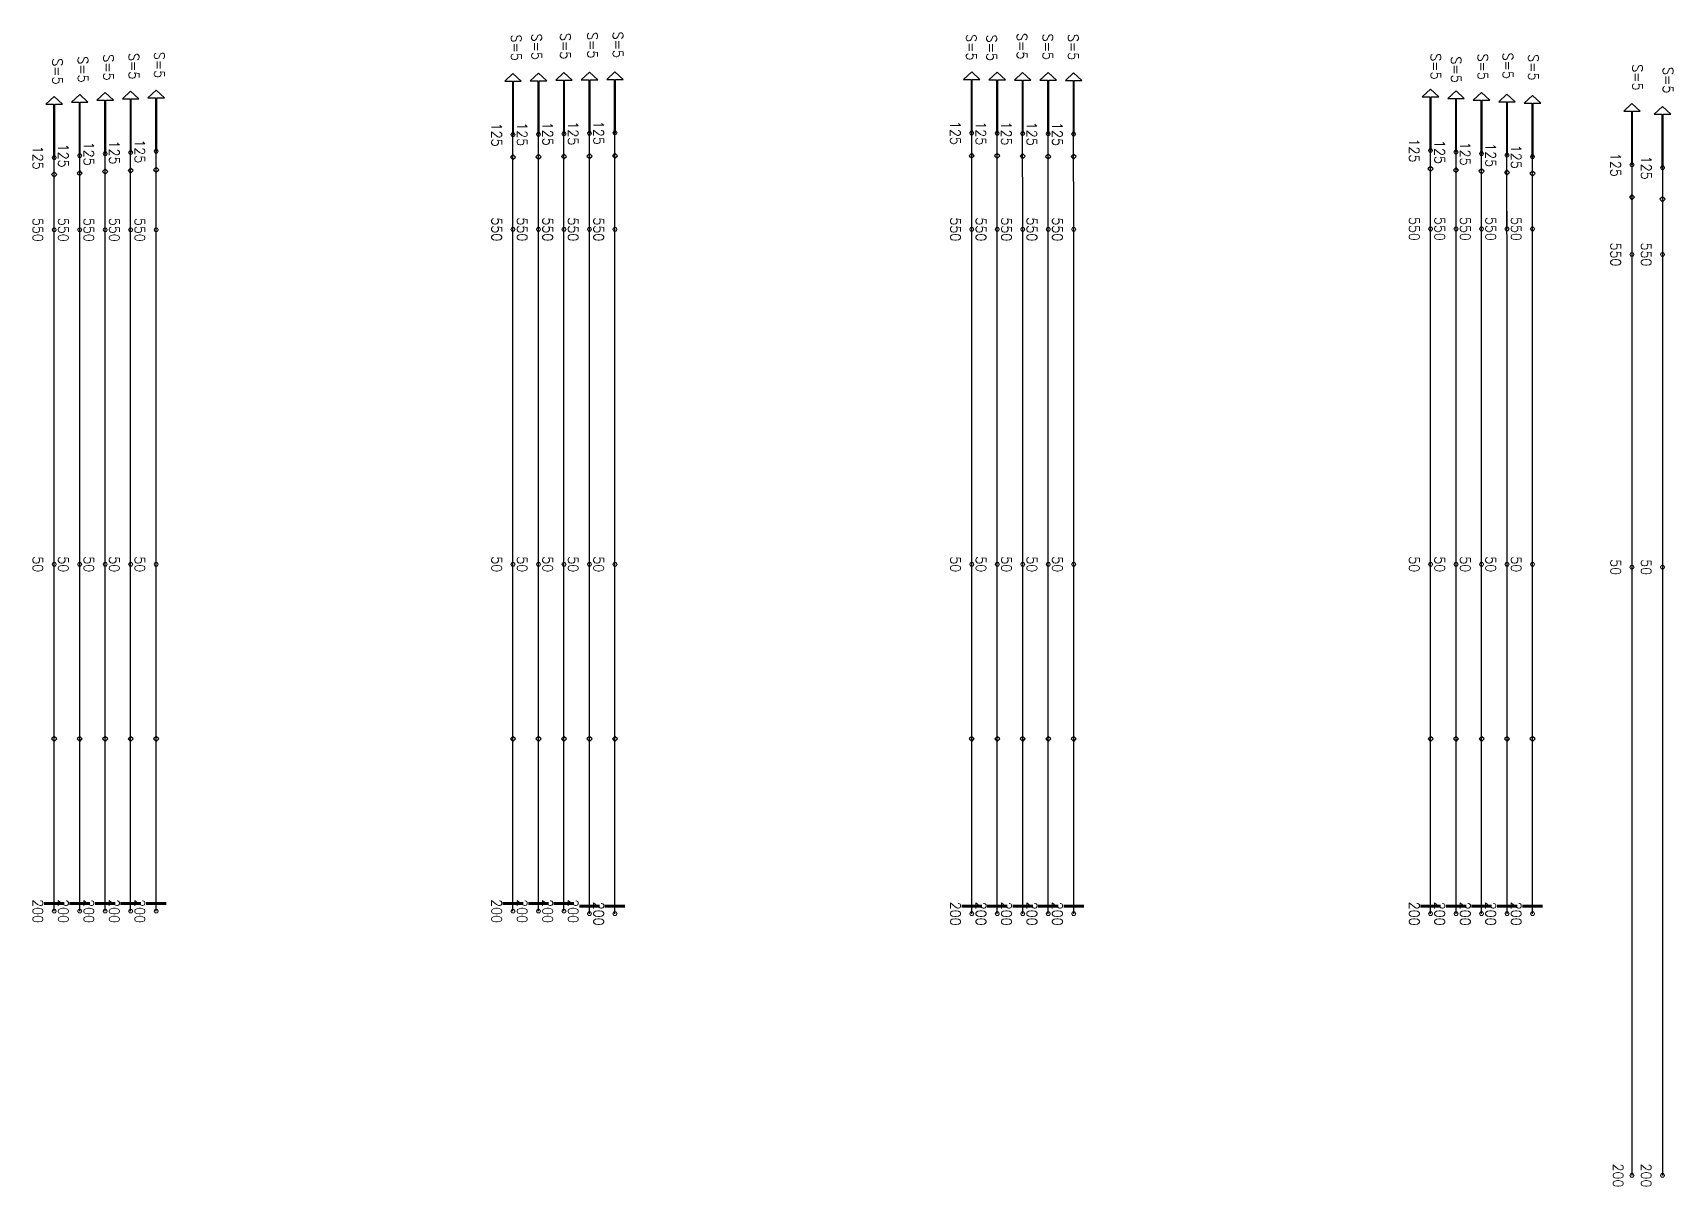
# Model space of a CAD drawing. Header units: millimetres. Extents: x -179076 to 505271, y -18667 to 80933.
# Drawn here: x 431632 to 463811, y 58304 to 80933 of the extents above; entities that cross this region are included whole.
import ezdxf

# ---------------------------------------------------------------- set-up
doc = ezdxf.new("R2010")
doc.units = ezdxf.units.MM
doc.layers.get('0').update_dxf_attribs({"lineweight": 20})
doc.layers.add('Current_plane_Tendon', color=7, linetype='Continuous', true_color=0xab0000)
doc.layers.add('NDC_S_VN TEXT', color=7, linetype='Continuous', lineweight=20)
doc.styles.get("Standard").update_dxf_attribs({"font": 'arial.ttf'})

# ---------------------------------------------------------------- blocks, each defined once
blk = doc.blocks.new('A$Cc1cc997c')
at = {"layer": 'Current_plane_Tendon', "color": 14, "linetype": 'Continuous', "true_color": 0xab0000}
for points in [[(27712, 1234), (27712, 2284), (27862, 2284), (27700, 2434), (27538, 2284), (27688, 2284), (27688, 1234)], [(28212, 1243), (28212, 2293), (28362, 2293), (28200, 2443), (28038, 2293), (28188, 2293), (28188, 1243)], [(28712, 1252), (28712, 2302), (28862, 2302), (28700, 2452), (28538, 2302), (28688, 2302), (28688, 1252)], [(29212, 1261), (29212, 2311), (29362, 2311), (29200, 2461), (29038, 2311), (29188, 2311), (29188, 1261)], [(29712, 1270), (29712, 2320), (29862, 2320), (29700, 2470), (29538, 2320), (29688, 2320), (29688, 1270)], [(36710, 1268), (36710, 2318), (36860, 2318), (36698, 2468), (36536, 2318), (36686, 2318), (36686, 1268)], [(37210, 1262), (37210, 2312), (37360, 2312), (37198, 2462), (37036, 2312), (37186, 2312), (37186, 1262)], [(37710, 1257), (37710, 2307), (37860, 2307), (37698, 2457), (37536, 2307), (37686, 2307), (37686, 1257)], [(38210, 1252), (38210, 2302), (38360, 2302), (38198, 2452), (38036, 2302), (38186, 2302), (38186, 1252)], [(38710, 1247), (38710, 2297), (38860, 2297), (38698, 2447), (38536, 2297), (38686, 2297), (38686, 1247)], [(18712, 784), (18712, 1834), (18862, 1834), (18700, 1984), (18538, 1834), (18688, 1834), (18688, 784)], [(19212, 823), (19212, 1873), (19362, 1873), (19200, 2023), (19038, 1873), (19188, 1873), (19188, 823)], [(19712, 862), (19712, 1912), (19862, 1912), (19700, 2062), (19538, 1912), (19688, 1912), (19688, 862)], [(20212, 885), (20212, 1935), (20362, 1935), (20200, 2085), (20038, 1935), (20188, 1935), (20188, 885)], [(20712, 909), (20712, 1959), (20862, 1959), (20700, 2109), (20538, 1959), (20688, 1959), (20688, 909)], [(45711, 925), (45711, 1975), (45861, 1975), (45699, 2125), (45537, 1975), (45687, 1975), (45687, 925)], [(46211, 894), (46211, 1944), (46361, 1944), (46199, 2094), (46037, 1944), (46187, 1944), (46187, 894)], [(46711, 863), (46711, 1913), (46861, 1913), (46699, 2063), (46537, 1913), (46687, 1913), (46687, 863)], [(47211, 832), (47211, 1882), (47361, 1882), (47199, 2032), (47037, 1882), (47187, 1882), (47187, 832)], [(47711, 801), (47711, 1851), (47861, 1851), (47699, 2001), (47537, 1851), (47687, 1851), (47687, 801)], [(18750, -10622), (18700, -10572), (18650, -10622), (18700, -10672), (18750, -10622)], [(19250, -10622), (19200, -10572), (19150, -10622), (19200, -10672), (19250, -10622)], [(19750, -10622), (19700, -10572), (19650, -10622), (19700, -10672), (19750, -10622)], [(20250, -10622), (20200, -10572), (20150, -10622), (20200, -10672), (20250, -10622)], [(20750, -10622), (20700, -10572), (20650, -10622), (20700, -10672), (20750, -10622)], [(27750, -10622), (27700, -10572), (27650, -10622), (27700, -10672), (27750, -10622)], [(28250, -10622), (28200, -10572), (28150, -10622), (28200, -10672), (28250, -10622)], [(28750, -10622), (28700, -10572), (28650, -10622), (28700, -10672), (28750, -10622)], [(29250, -10622), (29200, -10572), (29150, -10622), (29200, -10672), (29250, -10622)], [(29750, -10622), (29700, -10572), (29650, -10622), (29700, -10672), (29750, -10622)], [(36750, -10622), (36700, -10572), (36650, -10622), (36700, -10672), (36750, -10622)], [(37250, -10622), (37200, -10572), (37150, -10622), (37200, -10672), (37250, -10622)], [(37750, -10622), (37700, -10572), (37650, -10622), (37700, -10672), (37750, -10622)], [(38250, -10622), (38200, -10572), (38150, -10622), (38200, -10672), (38250, -10622)], [(38750, -10622), (38700, -10572), (38650, -10622), (38700, -10672), (38750, -10622)], [(45750, -10622), (45700, -10572), (45650, -10622), (45700, -10672), (45750, -10622)], [(46250, -10622), (46200, -10572), (46150, -10622), (46200, -10672), (46250, -10622)], [(46750, -10622), (46700, -10572), (46650, -10622), (46700, -10672), (46750, -10622)], [(47250, -10622), (47200, -10572), (47150, -10622), (47200, -10672), (47250, -10622)], [(47750, -10622), (47700, -10572), (47650, -10622), (47700, -10672), (47750, -10622)]]:
    blk.add_lwpolyline(points, close=True, dxfattribs=at)
for points, elevation in [([(49663, 643), (49663, 1693), (49813, 1693), (49651, 1843), (49489, 1693), (49639, 1693), (49639, 643)], -93), ([(50263, 588), (50263, 1638), (50413, 1638), (50251, 1788), (50089, 1638), (50239, 1638), (50239, 588)], -93), ([(27750, 795), (27700, 845), (27650, 795), (27700, 745), (27750, 795)], 125), ([(28250, 802), (28200, 852), (28150, 802), (28200, 752), (28250, 802)], 125), ([(28750, 808), (28700, 858), (28650, 808), (28700, 758), (28750, 808)], 125), ([(29250, 815), (29200, 865), (29150, 815), (29200, 765), (29250, 815)], 125), ([(29750, 822), (29700, 872), (29650, 822), (29700, 772), (29750, 822)], 125), ([(36748, 821), (36698, 871), (36648, 821), (36698, 771), (36748, 821)], 125), ([(37248, 817), (37198, 867), (37148, 817), (37198, 767), (37248, 817)], 125), ([(37748, 813), (37698, 863), (37648, 813), (37698, 763), (37748, 813)], 125), ([(38248, 809), (38198, 859), (38148, 809), (38198, 759), (38248, 809)], 125), ([(38748, 805), (38698, 855), (38648, 805), (38698, 755), (38748, 805)], 125), ([(18750, 453), (18700, 503), (18650, 453), (18700, 403), (18750, 453)], 125), ([(19250, 482), (19200, 532), (19150, 482), (19200, 432), (19250, 482)], 125), ([(19750, 511), (19700, 561), (19650, 511), (19700, 461), (19750, 511)], 125), ([(20250, 529), (20200, 579), (20150, 529), (20200, 479), (20250, 529)], 125), ([(20750, 547), (20700, 597), (20650, 547), (20700, 497), (20750, 547)], 125), ([(45749, 563), (45699, 613), (45649, 563), (45699, 513), (45749, 563)], 125), ([(46249, 540), (46199, 590), (46149, 540), (46199, 490), (46249, 540)], 125), ([(46749, 517), (46699, 567), (46649, 517), (46699, 467), (46749, 517)], 125), ([(47249, 493), (47199, 543), (47149, 493), (47199, 443), (47249, 493)], 125), ([(47749, 470), (47699, 520), (47649, 470), (47699, 420), (47749, 470)], 125), ([(49700, 9), (49650, 59), (49600, 9), (49650, -41), (49700, 9)], 32), ([(50300, -33), (50250, 17), (50200, -33), (50250, -83), (50300, -33)], 32)]:
    blk.add_lwpolyline(points, close=True, dxfattribs=dict(at, elevation=elevation))
for points in [[(28240, 1243, 20, 20, 0), (28220, 1278, 20, 20, 0), (28180, 1278, 20, 20, 0), (28160, 1243, 20, 20, 0), (28180, 1208, 20, 20, 0), (28220, 1208, 20, 20, 0)], [(28740, 1252, 20, 20, 0), (28720, 1287, 20, 20, 0), (28680, 1287, 20, 20, 0), (28660, 1252, 20, 20, 0), (28680, 1217, 20, 20, 0), (28720, 1217, 20, 20, 0)], [(29240, 1261, 20, 20, 0), (29220, 1296, 20, 20, 0), (29180, 1296, 20, 20, 0), (29160, 1261, 20, 20, 0), (29180, 1227, 20, 20, 0), (29220, 1227, 20, 20, 0)], [(29740, 1270, 20, 20, 0), (29720, 1305, 20, 20, 0), (29680, 1305, 20, 20, 0), (29660, 1270, 20, 20, 0), (29680, 1236, 20, 20, 0), (29720, 1236, 20, 20, 0)], [(36738, 1268, 20, 20, 0), (36718, 1302, 20, 20, 0), (36678, 1302, 20, 20, 0), (36658, 1268, 20, 20, 0), (36678, 1233, 20, 20, 0), (36718, 1233, 20, 20, 0)], [(37238, 1262, 20, 20, 0), (37218, 1297, 20, 20, 0), (37178, 1297, 20, 20, 0), (37158, 1262, 20, 20, 0), (37178, 1228, 20, 20, 0), (37218, 1228, 20, 20, 0)], [(37738, 1257, 20, 20, 0), (37718, 1292, 20, 20, 0), (37678, 1292, 20, 20, 0), (37658, 1257, 20, 20, 0), (37678, 1222, 20, 20, 0), (37718, 1222, 20, 20, 0)], [(38238, 1252, 20, 20, 0), (38218, 1286, 20, 20, 0), (38178, 1286, 20, 20, 0), (38158, 1252, 20, 20, 0), (38178, 1217, 20, 20, 0), (38218, 1217, 20, 20, 0)], [(38738, 1247, 20, 20, 0), (38718, 1281, 20, 20, 0), (38678, 1281, 20, 20, 0), (38658, 1247, 20, 20, 0), (38678, 1212, 20, 20, 0), (38718, 1212, 20, 20, 0)], [(27740, 1234, 20, 20, 0), (27720, 1268, 20, 20, 0), (27680, 1268, 20, 20, 0), (27660, 1234, 20, 20, 0), (27680, 1199, 20, 20, 0), (27720, 1199, 20, 20, 0)], [(45739, 925, 20, 20, 0), (45719, 959, 20, 20, 0), (45679, 959, 20, 20, 0), (45659, 925, 20, 20, 0), (45679, 890, 20, 20, 0), (45719, 890, 20, 20, 0)], [(18740, 784, 20, 20, 0), (18720, 819, 20, 20, 0), (18680, 819, 20, 20, 0), (18660, 784, 20, 20, 0), (18680, 750, 20, 20, 0), (18720, 750, 20, 20, 0)], [(19240, 823, 20, 20, 0), (19220, 858, 20, 20, 0), (19180, 858, 20, 20, 0), (19160, 823, 20, 20, 0), (19180, 788, 20, 20, 0), (19220, 788, 20, 20, 0)], [(19740, 862, 20, 20, 0), (19720, 896, 20, 20, 0), (19680, 896, 20, 20, 0), (19660, 862, 20, 20, 0), (19680, 827, 20, 20, 0), (19720, 827, 20, 20, 0)], [(20240, 885, 20, 20, 0), (20220, 920, 20, 20, 0), (20180, 920, 20, 20, 0), (20160, 885, 20, 20, 0), (20180, 851, 20, 20, 0), (20220, 851, 20, 20, 0)], [(20740, 909, 20, 20, 0), (20720, 944, 20, 20, 0), (20680, 944, 20, 20, 0), (20660, 909, 20, 20, 0), (20680, 875, 20, 20, 0), (20720, 875, 20, 20, 0)], [(46239, 894, 20, 20, 0), (46219, 928, 20, 20, 0), (46179, 928, 20, 20, 0), (46159, 894, 20, 20, 0), (46179, 859, 20, 20, 0), (46219, 859, 20, 20, 0)], [(46739, 863, 20, 20, 0), (46719, 898, 20, 20, 0), (46679, 898, 20, 20, 0), (46659, 863, 20, 20, 0), (46679, 828, 20, 20, 0), (46719, 828, 20, 20, 0)], [(47239, 832, 20, 20, 0), (47219, 867, 20, 20, 0), (47179, 867, 20, 20, 0), (47159, 832, 20, 20, 0), (47179, 797, 20, 20, 0), (47219, 797, 20, 20, 0)], [(47739, 801, 20, 20, 0), (47719, 836, 20, 20, 0), (47679, 836, 20, 20, 0), (47659, 801, 20, 20, 0), (47679, 767, 20, 20, 0), (47719, 767, 20, 20, 0)]]:
    blk.add_lwpolyline(points, format="xyseb", close=True, dxfattribs=at)
for points, elevation in [([(49691, 643, 20, 20, 0), (49671, 678, 20, 20, 0), (49631, 678, 20, 20, 0), (49611, 643, 20, 20, 0), (49631, 608, 20, 20, 0), (49671, 608, 20, 20, 0)], -93), ([(50291, 588, 20, 20, 0), (50271, 622, 20, 20, 0), (50231, 622, 20, 20, 0), (50211, 588, 20, 20, 0), (50231, 553, 20, 20, 0), (50271, 553, 20, 20, 0)], -93), ([(18740, -632, 20, 20, 0), (18720, -597, 20, 20, 0), (18680, -597, 20, 20, 0), (18660, -632, 20, 20, 0), (18680, -667, 20, 20, 0), (18720, -667, 20, 20, 0)], 75), ([(19240, -632, 20, 20, 0), (19220, -597, 20, 20, 0), (19180, -597, 20, 20, 0), (19160, -632, 20, 20, 0), (19180, -667, 20, 20, 0), (19220, -667, 20, 20, 0)], 75), ([(19740, -632, 20, 20, 0), (19720, -597, 20, 20, 0), (19680, -597, 20, 20, 0), (19660, -632, 20, 20, 0), (19680, -667, 20, 20, 0), (19720, -667, 20, 20, 0)], 75), ([(20240, -632, 20, 20, 0), (20220, -597, 20, 20, 0), (20180, -597, 20, 20, 0), (20160, -632, 20, 20, 0), (20180, -667, 20, 20, 0), (20220, -667, 20, 20, 0)], 75), ([(20740, -632, 20, 20, 0), (20720, -597, 20, 20, 0), (20680, -597, 20, 20, 0), (20660, -632, 20, 20, 0), (20680, -667, 20, 20, 0), (20720, -667, 20, 20, 0)], 75), ([(27740, -623, 20, 20, 0), (27720, -588, 20, 20, 0), (27680, -588, 20, 20, 0), (27660, -623, 20, 20, 0), (27680, -657, 20, 20, 0), (27720, -657, 20, 20, 0)], 75), ([(28240, -623, 20, 20, 0), (28220, -588, 20, 20, 0), (28180, -588, 20, 20, 0), (28160, -623, 20, 20, 0), (28180, -657, 20, 20, 0), (28220, -657, 20, 20, 0)], 75), ([(28740, -623, 20, 20, 0), (28720, -588, 20, 20, 0), (28680, -588, 20, 20, 0), (28660, -623, 20, 20, 0), (28680, -657, 20, 20, 0), (28720, -657, 20, 20, 0)], 75), ([(29240, -623, 20, 20, 0), (29220, -588, 20, 20, 0), (29180, -588, 20, 20, 0), (29160, -623, 20, 20, 0), (29180, -657, 20, 20, 0), (29220, -657, 20, 20, 0)], 75), ([(29740, -623, 20, 20, 0), (29720, -588, 20, 20, 0), (29680, -588, 20, 20, 0), (29660, -623, 20, 20, 0), (29680, -657, 20, 20, 0), (29720, -657, 20, 20, 0)], 75), ([(36740, -623, 20, 20, 0), (36720, -588, 20, 20, 0), (36680, -588, 20, 20, 0), (36660, -623, 20, 20, 0), (36680, -657, 20, 20, 0), (36720, -657, 20, 20, 0)], 75), ([(37240, -623, 20, 20, 0), (37220, -588, 20, 20, 0), (37180, -588, 20, 20, 0), (37160, -623, 20, 20, 0), (37180, -657, 20, 20, 0), (37220, -657, 20, 20, 0)], 75), ([(37740, -623, 20, 20, 0), (37720, -588, 20, 20, 0), (37680, -588, 20, 20, 0), (37660, -623, 20, 20, 0), (37680, -657, 20, 20, 0), (37720, -657, 20, 20, 0)], 75), ([(38240, -623, 20, 20, 0), (38220, -588, 20, 20, 0), (38180, -588, 20, 20, 0), (38160, -623, 20, 20, 0), (38180, -657, 20, 20, 0), (38220, -657, 20, 20, 0)], 75), ([(38740, -623, 20, 20, 0), (38720, -588, 20, 20, 0), (38680, -588, 20, 20, 0), (38660, -623, 20, 20, 0), (38680, -657, 20, 20, 0), (38720, -657, 20, 20, 0)], 75), ([(45740, -614, 20, 20, 0), (45720, -580, 20, 20, 0), (45680, -580, 20, 20, 0), (45660, -614, 20, 20, 0), (45680, -649, 20, 20, 0), (45720, -649, 20, 20, 0)], 75), ([(46240, -614, 20, 20, 0), (46220, -580, 20, 20, 0), (46180, -580, 20, 20, 0), (46160, -614, 20, 20, 0), (46180, -649, 20, 20, 0), (46220, -649, 20, 20, 0)], 75), ([(46740, -614, 20, 20, 0), (46720, -580, 20, 20, 0), (46680, -580, 20, 20, 0), (46660, -614, 20, 20, 0), (46680, -649, 20, 20, 0), (46720, -649, 20, 20, 0)], 75), ([(47240, -614, 20, 20, 0), (47220, -580, 20, 20, 0), (47180, -580, 20, 20, 0), (47160, -614, 20, 20, 0), (47180, -649, 20, 20, 0), (47220, -649, 20, 20, 0)], 75), ([(47740, -614, 20, 20, 0), (47720, -580, 20, 20, 0), (47680, -580, 20, 20, 0), (47660, -614, 20, 20, 0), (47680, -649, 20, 20, 0), (47720, -649, 20, 20, 0)], 75), ([(49690, -1115, 20, 20, 0), (49670, -1081, 20, 20, 0), (49630, -1081, 20, 20, 0), (49610, -1115, 20, 20, 0), (49630, -1150, 20, 20, 0), (49670, -1150, 20, 20, 0)], -18), ([(50290, -1115, 20, 20, 0), (50270, -1081, 20, 20, 0), (50230, -1081, 20, 20, 0), (50210, -1115, 20, 20, 0), (50230, -1150, 20, 20, 0), (50270, -1150, 20, 20, 0)], -18), ([(18740, -7194, 20, 20, 0), (18720, -7160, 20, 20, 0), (18680, -7160, 20, 20, 0), (18660, -7194, 20, 20, 0), (18680, -7229, 20, 20, 0), (18720, -7229, 20, 20, 0)], -350), ([(19240, -7194, 20, 20, 0), (19220, -7160, 20, 20, 0), (19180, -7160, 20, 20, 0), (19160, -7194, 20, 20, 0), (19180, -7229, 20, 20, 0), (19220, -7229, 20, 20, 0)], -350), ([(19740, -7194, 20, 20, 0), (19720, -7160, 20, 20, 0), (19680, -7160, 20, 20, 0), (19660, -7194, 20, 20, 0), (19680, -7229, 20, 20, 0), (19720, -7229, 20, 20, 0)], -350), ([(20240, -7194, 20, 20, 0), (20220, -7160, 20, 20, 0), (20180, -7160, 20, 20, 0), (20160, -7194, 20, 20, 0), (20180, -7229, 20, 20, 0), (20220, -7229, 20, 20, 0)], -350), ([(20740, -7194, 20, 20, 0), (20720, -7160, 20, 20, 0), (20680, -7160, 20, 20, 0), (20660, -7194, 20, 20, 0), (20680, -7229, 20, 20, 0), (20720, -7229, 20, 20, 0)], -350), ([(27740, -7194, 20, 20, 0), (27720, -7160, 20, 20, 0), (27680, -7160, 20, 20, 0), (27660, -7194, 20, 20, 0), (27680, -7229, 20, 20, 0), (27720, -7229, 20, 20, 0)], -350), ([(28240, -7194, 20, 20, 0), (28220, -7160, 20, 20, 0), (28180, -7160, 20, 20, 0), (28160, -7194, 20, 20, 0), (28180, -7229, 20, 20, 0), (28220, -7229, 20, 20, 0)], -350), ([(28740, -7194, 20, 20, 0), (28720, -7160, 20, 20, 0), (28680, -7160, 20, 20, 0), (28660, -7194, 20, 20, 0), (28680, -7229, 20, 20, 0), (28720, -7229, 20, 20, 0)], -350), ([(29240, -7194, 20, 20, 0), (29220, -7160, 20, 20, 0), (29180, -7160, 20, 20, 0), (29160, -7194, 20, 20, 0), (29180, -7229, 20, 20, 0), (29220, -7229, 20, 20, 0)], -350), ([(29740, -7194, 20, 20, 0), (29720, -7160, 20, 20, 0), (29680, -7160, 20, 20, 0), (29660, -7194, 20, 20, 0), (29680, -7229, 20, 20, 0), (29720, -7229, 20, 20, 0)], -350), ([(36740, -7194, 20, 20, 0), (36720, -7160, 20, 20, 0), (36680, -7160, 20, 20, 0), (36660, -7194, 20, 20, 0), (36680, -7229, 20, 20, 0), (36720, -7229, 20, 20, 0)], -350), ([(37240, -7194, 20, 20, 0), (37220, -7160, 20, 20, 0), (37180, -7160, 20, 20, 0), (37160, -7194, 20, 20, 0), (37180, -7229, 20, 20, 0), (37220, -7229, 20, 20, 0)], -350), ([(37740, -7194, 20, 20, 0), (37720, -7160, 20, 20, 0), (37680, -7160, 20, 20, 0), (37660, -7194, 20, 20, 0), (37680, -7229, 20, 20, 0), (37720, -7229, 20, 20, 0)], -350), ([(38240, -7194, 20, 20, 0), (38220, -7160, 20, 20, 0), (38180, -7160, 20, 20, 0), (38160, -7194, 20, 20, 0), (38180, -7229, 20, 20, 0), (38220, -7229, 20, 20, 0)], -350), ([(38740, -7194, 20, 20, 0), (38720, -7160, 20, 20, 0), (38680, -7160, 20, 20, 0), (38660, -7194, 20, 20, 0), (38680, -7229, 20, 20, 0), (38720, -7229, 20, 20, 0)], -350), ([(45740, -7194, 20, 20, 0), (45720, -7160, 20, 20, 0), (45680, -7160, 20, 20, 0), (45660, -7194, 20, 20, 0), (45680, -7229, 20, 20, 0), (45720, -7229, 20, 20, 0)], -350), ([(46240, -7194, 20, 20, 0), (46220, -7160, 20, 20, 0), (46180, -7160, 20, 20, 0), (46160, -7194, 20, 20, 0), (46180, -7229, 20, 20, 0), (46220, -7229, 20, 20, 0)], -350), ([(46740, -7194, 20, 20, 0), (46720, -7160, 20, 20, 0), (46680, -7160, 20, 20, 0), (46660, -7194, 20, 20, 0), (46680, -7229, 20, 20, 0), (46720, -7229, 20, 20, 0)], -350), ([(47240, -7194, 20, 20, 0), (47220, -7160, 20, 20, 0), (47180, -7160, 20, 20, 0), (47160, -7194, 20, 20, 0), (47180, -7229, 20, 20, 0), (47220, -7229, 20, 20, 0)], -350), ([(47740, -7194, 20, 20, 0), (47720, -7160, 20, 20, 0), (47680, -7160, 20, 20, 0), (47660, -7194, 20, 20, 0), (47680, -7229, 20, 20, 0), (47720, -7229, 20, 20, 0)], -350), ([(49690, -7251, 20, 20, 0), (49670, -7216, 20, 20, 0), (49630, -7216, 20, 20, 0), (49610, -7251, 20, 20, 0), (49630, -7285, 20, 20, 0), (49670, -7285, 20, 20, 0)], -200), ([(50290, -7251, 20, 20, 0), (50270, -7216, 20, 20, 0), (50230, -7216, 20, 20, 0), (50210, -7251, 20, 20, 0), (50230, -7285, 20, 20, 0), (50270, -7285, 20, 20, 0)], -200), ([(18740, -13999, 20, 20, 0), (18720, -13965, 20, 20, 0), (18680, -13965, 20, 20, 0), (18660, -13999, 20, 20, 0), (18680, -14034, 20, 20, 0), (18720, -14034, 20, 20, 0)], -200), ([(19240, -13999, 20, 20, 0), (19220, -13965, 20, 20, 0), (19180, -13965, 20, 20, 0), (19160, -13999, 20, 20, 0), (19180, -14034, 20, 20, 0), (19220, -14034, 20, 20, 0)], -200), ([(19740, -13999, 20, 20, 0), (19720, -13965, 20, 20, 0), (19680, -13965, 20, 20, 0), (19660, -13999, 20, 20, 0), (19680, -14034, 20, 20, 0), (19720, -14034, 20, 20, 0)], -200), ([(20240, -13999, 20, 20, 0), (20220, -13965, 20, 20, 0), (20180, -13965, 20, 20, 0), (20160, -13999, 20, 20, 0), (20180, -14034, 20, 20, 0), (20220, -14034, 20, 20, 0)], -200), ([(20740, -13999, 20, 20, 0), (20720, -13965, 20, 20, 0), (20680, -13965, 20, 20, 0), (20660, -13999, 20, 20, 0), (20680, -14034, 20, 20, 0), (20720, -14034, 20, 20, 0)], -200), ([(27740, -13999, 20, 20, 0), (27720, -13965, 20, 20, 0), (27680, -13965, 20, 20, 0), (27660, -13999, 20, 20, 0), (27680, -14034, 20, 20, 0), (27720, -14034, 20, 20, 0)], -200), ([(28240, -13999, 20, 20, 0), (28220, -13965, 20, 20, 0), (28180, -13965, 20, 20, 0), (28160, -13999, 20, 20, 0), (28180, -14034, 20, 20, 0), (28220, -14034, 20, 20, 0)], -200), ([(28740, -13999, 20, 20, 0), (28720, -13965, 20, 20, 0), (28680, -13965, 20, 20, 0), (28660, -13999, 20, 20, 0), (28680, -14034, 20, 20, 0), (28720, -14034, 20, 20, 0)], -200), ([(29240, -14050, 20, 20, 0), (29220, -14015, 20, 20, 0), (29180, -14015, 20, 20, 0), (29160, -14050, 20, 20, 0), (29180, -14085, 20, 20, 0), (29220, -14085, 20, 20, 0)], -200), ([(29740, -14050, 20, 20, 0), (29720, -14015, 20, 20, 0), (29680, -14015, 20, 20, 0), (29660, -14050, 20, 20, 0), (29680, -14085, 20, 20, 0), (29720, -14085, 20, 20, 0)], -200), ([(36740, -14050, 20, 20, 0), (36720, -14015, 20, 20, 0), (36680, -14015, 20, 20, 0), (36660, -14050, 20, 20, 0), (36680, -14085, 20, 20, 0), (36720, -14085, 20, 20, 0)], -200), ([(37240, -14050, 20, 20, 0), (37220, -14015, 20, 20, 0), (37180, -14015, 20, 20, 0), (37160, -14050, 20, 20, 0), (37180, -14085, 20, 20, 0), (37220, -14085, 20, 20, 0)], -200), ([(37740, -14050, 20, 20, 0), (37720, -14015, 20, 20, 0), (37680, -14015, 20, 20, 0), (37660, -14050, 20, 20, 0), (37680, -14085, 20, 20, 0), (37720, -14085, 20, 20, 0)], -200), ([(38240, -14050, 20, 20, 0), (38220, -14015, 20, 20, 0), (38180, -14015, 20, 20, 0), (38160, -14050, 20, 20, 0), (38180, -14085, 20, 20, 0), (38220, -14085, 20, 20, 0)], -200), ([(38740, -14050, 20, 20, 0), (38720, -14015, 20, 20, 0), (38680, -14015, 20, 20, 0), (38660, -14050, 20, 20, 0), (38680, -14085, 20, 20, 0), (38720, -14085, 20, 20, 0)], -200), ([(45740, -14050, 20, 20, 0), (45720, -14015, 20, 20, 0), (45680, -14015, 20, 20, 0), (45660, -14050, 20, 20, 0), (45680, -14085, 20, 20, 0), (45720, -14085, 20, 20, 0)], -200), ([(46240, -14050, 20, 20, 0), (46220, -14015, 20, 20, 0), (46180, -14015, 20, 20, 0), (46160, -14050, 20, 20, 0), (46180, -14085, 20, 20, 0), (46220, -14085, 20, 20, 0)], -200), ([(46740, -14050, 20, 20, 0), (46720, -14015, 20, 20, 0), (46680, -14015, 20, 20, 0), (46660, -14050, 20, 20, 0), (46680, -14085, 20, 20, 0), (46720, -14085, 20, 20, 0)], -200), ([(47240, -14050, 20, 20, 0), (47220, -14015, 20, 20, 0), (47180, -14015, 20, 20, 0), (47160, -14050, 20, 20, 0), (47180, -14085, 20, 20, 0), (47220, -14085, 20, 20, 0)], -200), ([(47740, -14050, 20, 20, 0), (47720, -14015, 20, 20, 0), (47680, -14015, 20, 20, 0), (47660, -14050, 20, 20, 0), (47680, -14085, 20, 20, 0), (47720, -14085, 20, 20, 0)], -200), ([(49690, -19185, 20, 20, 0), (49670, -19150, 20, 20, 0), (49630, -19150, 20, 20, 0), (49610, -19185, 20, 20, 0), (49630, -19220, 20, 20, 0), (49670, -19220, 20, 20, 0)], -50), ([(50290, -19185, 20, 20, 0), (50270, -19150, 20, 20, 0), (50230, -19150, 20, 20, 0), (50210, -19185, 20, 20, 0), (50230, -19220, 20, 20, 0), (50270, -19220, 20, 20, 0)], -50)]:
    blk.add_lwpolyline(points, format="xyseb", close=True, dxfattribs=dict(at, elevation=elevation))
for points in [[(18500, -13849, 60, 60, 0), (18900, -13849, 60, 60, 0)], [(19000, -13849, 60, 60, 0), (19400, -13849, 60, 60, 0)], [(19500, -13849, 60, 60, 0), (19900, -13849, 60, 60, 0)], [(20000, -13849, 60, 60, 0), (20400, -13849, 60, 60, 0)], [(20500, -13849, 60, 60, 0), (20900, -13849, 60, 60, 0)], [(27500, -13849, 60, 60, 0), (27900, -13849, 60, 60, 0)], [(28000, -13849, 60, 60, 0), (28400, -13849, 60, 60, 0)], [(28500, -13849, 60, 60, 0), (28900, -13849, 60, 60, 0)]]:
    blk.add_lwpolyline(points, format="xyseb", dxfattribs=at)
at = {"layer": 'Current_plane_Tendon', "color": 14, "linetype": 'Continuous', "true_color": 0xab0000, "elevation": -200}
for points in [[(29000, -13900, 60, 60, 0), (29400, -13900, 60, 60, 0)], [(29500, -13900, 60, 60, 0), (29900, -13900, 60, 60, 0)], [(36500, -13900, 60, 60, 0), (36900, -13900, 60, 60, 0)], [(37000, -13900, 60, 60, 0), (37400, -13900, 60, 60, 0)], [(37500, -13900, 60, 60, 0), (37900, -13900, 60, 60, 0)], [(38000, -13900, 60, 60, 0), (38400, -13900, 60, 60, 0)], [(38500, -13900, 60, 60, 0), (38900, -13900, 60, 60, 0)], [(45500, -13900, 60, 60, 0), (45900, -13900, 60, 60, 0)], [(46000, -13900, 60, 60, 0), (46400, -13900, 60, 60, 0)], [(46500, -13900, 60, 60, 0), (46900, -13900, 60, 60, 0)], [(47000, -13900, 60, 60, 0), (47400, -13900, 60, 60, 0)], [(47500, -13900, 60, 60, 0), (47900, -13900, 60, 60, 0)]]:
    blk.add_lwpolyline(points, format="xyseb", dxfattribs=at)
at = {"layer": 'Current_plane_Tendon', "color": 14, "linetype": 'Continuous', "true_color": 0xab0000}
for points in [[(27700, -623, 75), (27700, -447, 74), (27700, -271, 72), (27700, -95, 68), (27700, 80, 63), (27700, 256, 56), (27700, 432, 48), (27700, 707, 38), (27700, 883, 27), (27700, 1058, 14), (27700, 1234, 0)], [(28200, -623, 75), (28200, -462, 74), (28200, -301, 73), (28200, -141, 69), (28200, 20, 65), (28200, 180, 60), (28200, 341, 53), (28200, 601, 45), (28200, 761, 35), (28200, 922, 25), (28200, 1082, 13), (28200, 1243, 0)], [(28700, -623, 75), (28700, -461, 74), (28700, -300, 73), (28700, -138, 69), (28700, 23, 65), (28700, 184, 60), (28700, 346, 53), (28700, 607, 45), (28700, 768, 35), (28700, 929, 25), (28700, 1091, 13), (28700, 1252, 0)], [(29200, -623, 75), (29200, -460, 74), (29200, -298, 73), (29200, -136, 69), (29200, 26, 65), (29200, 188, 60), (29200, 351, 53), (29200, 612, 45), (29200, 775, 35), (29200, 937, 25), (29200, 1099, 13), (29200, 1261, 0)], [(29700, -623, 75), (29700, -459, 74), (29700, -296, 73), (29700, -133, 69), (29700, 30, 65), (29700, 193, 60), (29700, 356, 53), (29700, 618, 45), (29700, 781, 35), (29700, 944, 25), (29700, 1107, 13), (29700, 1270, 0)], [(36700, -623, 75), (36700, -444, 74), (36700, -266, 72), (36700, -87, 68), (36700, 92, 63), (36700, 270, 56), (36698, 553, 48), (36698, 732, 38), (36698, 910, 27), (36698, 1089, 14), (36698, 1268, 0)], [(37200, -623, 75), (37200, -461, 74), (37200, -299, 73), (37200, -137, 69), (37200, 25, 65), (37200, 187, 60), (37198, 453, 53), (37198, 615, 45), (37198, 777, 35), (37198, 939, 25), (37198, 1100, 13), (37198, 1262, 0)], [(37700, -623, 75), (37700, -445, 74), (37700, -268, 72), (37700, -90, 68), (37700, 87, 63), (37700, 265, 56), (37698, 547, 48), (37698, 725, 38), (37698, 902, 27), (37698, 1080, 14), (37698, 1257, 0)], [(38200, -623, 75), (38200, -462, 74), (38200, -301, 73), (38200, -140, 69), (38200, 21, 65), (38200, 182, 60), (38198, 447, 53), (38198, 608, 45), (38198, 769, 35), (38198, 930, 25), (38198, 1091, 13), (38198, 1252, 0)], [(38700, -623, 75), (38700, -462, 74), (38700, -302, 73), (38700, -141, 69), (38700, 19, 65), (38700, 179, 60), (38698, 444, 53), (38698, 605, 45), (38698, 765, 35), (38698, 926, 25), (38698, 1086, 13), (38698, 1247, 0)], [(18700, -632, 75), (18700, -511, 74), (18700, -391, 73), (18700, -270, 69), (18700, -150, 65), (18700, -29, 60), (18700, 91, 53), (18700, 212, 45), (18700, 423, 35), (18700, 543, 25), (18700, 664, 13), (18700, 784, 0)], [(19200, -632, 75), (19200, -508, 74), (19200, -384, 73), (19200, -260, 69), (19200, -136, 65), (19200, -12, 60), (19200, 112, 53), (19200, 236, 45), (19200, 451, 35), (19200, 575, 25), (19200, 699, 13), (19200, 823, 0)], [(19700, -632, 75), (19700, -504, 74), (19700, -377, 73), (19700, -249, 69), (19700, -122, 65), (19700, 6, 60), (19700, 133, 53), (19700, 351, 45), (19700, 479, 35), (19700, 607, 25), (19700, 734, 13), (19700, 862, 0)], [(20200, -632, 75), (20200, -502, 74), (20200, -372, 73), (20200, -243, 69), (20200, -113, 65), (20200, 17, 60), (20200, 146, 53), (20200, 367, 45), (20200, 496, 35), (20200, 626, 25), (20200, 756, 13), (20200, 885, 0)], [(20700, -632, 75), (20700, -500, 74), (20700, -368, 73), (20700, -236, 69), (20700, -104, 65), (20700, 27, 60), (20700, 159, 53), (20700, 382, 45), (20700, 514, 35), (20700, 645, 25), (20700, 777, 13), (20700, 909, 0)], [(45700, -614, 75), (45700, -470, 74), (45699, -233, 72), (45699, -88, 68), (45699, 56, 63), (45699, 201, 56), (45699, 346, 48), (45699, 490, 38), (45699, 635, 27), (45699, 780, 14), (45699, 925, 0)], [(46200, -614, 75), (46200, -486, 74), (46200, -357, 73), (46199, -136, 69), (46199, -8, 65), (46199, 121, 60), (46199, 250, 53), (46199, 379, 45), (46199, 507, 35), (46199, 636, 25), (46199, 765, 13), (46199, 894, 0)], [(46700, -614, 75), (46700, -488, 74), (46700, -363, 73), (46699, -145, 69), (46699, -19, 65), (46699, 107, 60), (46699, 233, 53), (46699, 359, 45), (46699, 485, 35), (46699, 611, 25), (46699, 737, 13), (46699, 863, 0)], [(47200, -614, 75), (47200, -491, 74), (47200, -368, 73), (47199, -153, 69), (47199, -30, 65), (47199, 93, 60), (47199, 216, 53), (47199, 339, 45), (47199, 463, 35), (47199, 586, 25), (47199, 709, 13), (47199, 832, 0)], [(47700, -614, 75), (47700, -494, 74), (47700, -374, 73), (47699, -162, 69), (47699, -41, 65), (47699, 79, 60), (47699, 200, 53), (47699, 320, 45), (47699, 440, 35), (47699, 561, 25), (47699, 681, 13), (47699, 801, 0)], [(49651, 643, 0), (49651, 507, 13), (49650, 111, -68), (49650, -25, -57), (49650, -161, -48), (49650, -298, -40), (49650, -434, -33), (49650, -570, -28), (49650, -707, -23), (49650, -843, -20), (49650, -979, -18), (49650, -1115, -18)], [(50251, 588, 0), (50251, 456, 13), (50250, 66, -68), (50250, -65, -57), (50250, -197, -48), (50250, -328, -40), (50250, -459, -33), (50250, -590, -28), (50250, -722, -23), (50250, -853, -20), (50250, -984, -18), (50250, -1115, -18)], [(45700, -14050, -200), (45700, -13193, -205), (45700, -12336, -219), (45700, -11479, -242), (45700, -10622, -275), (45700, -9765, -308), (45700, -8908, -331), (45700, -8051, -345), (45700, -7194, -350), (45700, -6337, -341), (45700, -5480, -312), (45700, -4623, -266), (45700, -3766, -200), (45700, -2909, -134), (45700, -2052, -88), (45700, -1195, -59), (45699, -247, -50)], [(46200, -14050, -200), (46200, -13193, -205), (46200, -12336, -219), (46200, -11479, -242), (46200, -10622, -275), (46200, -9765, -308), (46200, -8908, -331), (46200, -8051, -345), (46200, -7194, -350), (46200, -6337, -341), (46200, -5480, -312), (46200, -4623, -266), (46200, -3766, -200), (46200, -2909, -134), (46200, -2052, -88), (46200, -1195, -59), (46199, -247, -50)], [(46700, -14050, -200), (46700, -13193, -205), (46700, -12336, -219), (46700, -11479, -242), (46700, -10622, -275), (46700, -9765, -308), (46700, -8908, -331), (46700, -8051, -345), (46700, -7194, -350), (46700, -6337, -341), (46700, -5480, -312), (46700, -4623, -266), (46700, -3766, -200), (46700, -2909, -134), (46700, -2052, -88), (46700, -1195, -59), (46699, -247, -50)], [(47200, -14050, -200), (47200, -13193, -205), (47200, -12336, -219), (47200, -11479, -242), (47200, -10622, -275), (47200, -9765, -308), (47200, -8908, -331), (47200, -8051, -345), (47200, -7194, -350), (47200, -6337, -341), (47200, -5480, -312), (47200, -4623, -266), (47200, -3766, -200), (47200, -2909, -134), (47200, -2052, -88), (47200, -1195, -59), (47199, -247, -50)], [(47700, -14050, -200), (47700, -13193, -205), (47700, -12336, -219), (47700, -11479, -242), (47700, -10622, -275), (47700, -9765, -308), (47700, -8908, -331), (47700, -8051, -345), (47700, -7194, -350), (47700, -6337, -341), (47700, -5480, -312), (47700, -4623, -266), (47700, -3766, -200), (47700, -2909, -134), (47700, -2052, -88), (47700, -1195, -59), (47699, -247, -50)], [(18700, -13999, 0), (18700, -13142, -5), (18700, -12285, -19), (18700, -11428, -42), (18700, -10622, -275), (18700, -9765, -308), (18700, -8908, -331), (18700, -8051, -345), (18700, -7194, -350), (18700, -6337, -341), (18700, -5480, -312), (18700, -4623, -266), (18700, -3766, -200), (18700, -2909, -134), (18700, -2052, -88), (18700, -1195, -59), (18700, -338, -50)], [(19200, -13999, 0), (19200, -13142, -5), (19200, -12285, -19), (19200, -11428, -42), (19200, -10622, -275), (19200, -9765, -308), (19200, -8908, -331), (19200, -8051, -345), (19200, -7194, -350), (19200, -6337, -341), (19200, -5480, -312), (19200, -4623, -266), (19200, -3766, -200), (19200, -2909, -134), (19200, -2052, -88), (19200, -1195, -59), (19200, -338, -50)], [(19700, -13999, 0), (19700, -13142, -5), (19700, -12285, -19), (19700, -11428, -42), (19700, -10622, -275), (19700, -9765, -308), (19700, -8908, -331), (19700, -8051, -345), (19700, -7194, -350), (19700, -6337, -341), (19700, -5480, -312), (19700, -4623, -266), (19700, -3766, -200), (19700, -2909, -134), (19700, -2052, -88), (19700, -1195, -59), (19700, -338, -50)], [(20200, -13999, 0), (20200, -13142, -5), (20200, -12285, -19), (20200, -11428, -42), (20200, -10622, -275), (20200, -9765, -308), (20200, -8908, -331), (20200, -8051, -345), (20200, -7194, -350), (20200, -6337, -341), (20200, -5480, -312), (20200, -4623, -266), (20200, -3766, -200), (20200, -2909, -134), (20200, -2052, -88), (20200, -1195, -59), (20200, -338, -50)], [(20700, -13999, 0), (20700, -13142, -5), (20700, -12285, -19), (20700, -11428, -42), (20700, -10622, -275), (20700, -9765, -308), (20700, -8908, -331), (20700, -8051, -345), (20700, -7194, -350), (20700, -6337, -341), (20700, -5480, -312), (20700, -4623, -266), (20700, -3766, -200), (20700, -2909, -134), (20700, -2052, -88), (20700, -1195, -59), (20700, -338, -50)], [(27700, -13999, 0), (27700, -13142, -5), (27700, -12285, -19), (27700, -11428, -42), (27700, -10622, -275), (27700, -9765, -308), (27700, -8908, -331), (27700, -8051, -345), (27700, -7194, -350), (27700, -6337, -341), (27700, -5480, -312), (27700, -4623, -266), (27700, -3766, -200), (27700, -2909, -134), (27700, -2052, -88), (27700, -1195, -59), (27700, -338, -50)], [(28200, -13999, 0), (28200, -13142, -5), (28200, -12285, -19), (28200, -11428, -42), (28200, -10622, -275), (28200, -9765, -308), (28200, -8908, -331), (28200, -8051, -345), (28200, -7194, -350), (28200, -6337, -341), (28200, -5480, -312), (28200, -4623, -266), (28200, -3766, -200), (28200, -2909, -134), (28200, -2052, -88), (28200, -1195, -59), (28200, -338, -50)], [(28700, -13999, 0), (28700, -13142, -5), (28700, -12285, -19), (28700, -11428, -42), (28700, -10622, -275), (28700, -9765, -308), (28700, -8908, -331), (28700, -8051, -345), (28700, -7194, -350), (28700, -6337, -341), (28700, -5480, -312), (28700, -4623, -266), (28700, -3766, -200), (28700, -2909, -134), (28700, -2052, -88), (28700, -1195, -59), (28700, -338, -50)], [(29200, -14050, -200), (29200, -13193, -205), (29200, -12336, -219), (29200, -11479, -242), (29200, -10622, -275), (29200, -9765, -308), (29200, -8908, -331), (29200, -8051, -345), (29200, -7194, -350), (29200, -6337, -341), (29200, -5480, -312), (29200, -4623, -266), (29200, -3766, -200), (29200, -2909, -134), (29200, -2052, -88), (29200, -1195, -59), (29200, -338, -50)], [(29700, -14050, -200), (29700, -13193, -205), (29700, -12336, -219), (29700, -11479, -242), (29700, -10622, -275), (29700, -9765, -308), (29700, -8908, -331), (29700, -8051, -345), (29700, -7194, -350), (29700, -6337, -341), (29700, -5480, -312), (29700, -4623, -266), (29700, -3766, -200), (29700, -2909, -134), (29700, -2052, -88), (29700, -1195, -59), (29700, -338, -50)], [(36700, -14050, -200), (36700, -13193, -205), (36700, -12336, -219), (36700, -11479, -242), (36700, -10622, -275), (36700, -9765, -308), (36700, -8908, -331), (36700, -8051, -345), (36700, -7194, -350), (36700, -6337, -341), (36700, -5480, -312), (36700, -4623, -266), (36700, -3766, -200), (36700, -2909, -134), (36700, -2052, -88), (36700, -1195, -59), (36700, -338, -50)], [(37200, -14050, -200), (37200, -13193, -205), (37200, -12336, -219), (37200, -11479, -242), (37200, -10622, -275), (37200, -9765, -308), (37200, -8908, -331), (37200, -8051, -345), (37200, -7194, -350), (37200, -6337, -341), (37200, -5480, -312), (37200, -4623, -266), (37200, -3766, -200), (37200, -2909, -134), (37200, -2052, -88), (37200, -1195, -59), (37200, -338, -50)], [(37700, -14050, -200), (37700, -13193, -205), (37700, -12336, -219), (37700, -11479, -242), (37700, -10622, -275), (37700, -9765, -308), (37700, -8908, -331), (37700, -8051, -345), (37700, -7194, -350), (37700, -6337, -341), (37700, -5480, -312), (37700, -4623, -266), (37700, -3766, -200), (37700, -2909, -134), (37700, -2052, -88), (37700, -1195, -59), (37700, -338, -50)], [(38200, -14050, -200), (38200, -13193, -205), (38200, -12336, -219), (38200, -11479, -242), (38200, -10622, -275), (38200, -9765, -308), (38200, -8908, -331), (38200, -8051, -345), (38200, -7194, -350), (38200, -6337, -341), (38200, -5480, -312), (38200, -4623, -266), (38200, -3766, -200), (38200, -2909, -134), (38200, -2052, -88), (38200, -1195, -59), (38200, -338, -50)], [(38700, -14050, -200), (38700, -13193, -205), (38700, -12336, -219), (38700, -11479, -242), (38700, -10622, -275), (38700, -9765, -308), (38700, -8908, -331), (38700, -8051, -345), (38700, -7194, -350), (38700, -6337, -341), (38700, -5480, -312), (38700, -4623, -266), (38700, -3766, -200), (38700, -2909, -134), (38700, -2052, -88), (38700, -1195, -59), (38700, -338, -50)], [(49650, -759, -50), (49650, -1571, -55), (49650, -2382, -69), (49650, -3194, -92), (49650, -4005, -125), (49650, -4816, -158), (49650, -5628, -181), (49650, -6439, -195), (49650, -7251, -200), (49650, -8062, -195), (49650, -8873, -181), (49650, -9685, -158), (49650, -10496, -125), (49650, -11308, -92), (49650, -12119, -69), (49650, -18374, -55), (49650, -19185, -50)], [(50250, -759, -50), (50250, -1571, -55), (50250, -2382, -69), (50250, -3194, -92), (50250, -4005, -125), (50250, -4816, -158), (50250, -5628, -181), (50250, -6439, -195), (50250, -7251, -200), (50250, -8062, -195), (50250, -8873, -181), (50250, -9685, -158), (50250, -10496, -125), (50250, -11308, -92), (50250, -12119, -69), (50250, -18374, -55), (50250, -19185, -50)]]:
    blk.add_polyline3d(points, dxfattribs=at)
at = {"layer": 'Current_plane_Tendon', "color": 14, "linetype": 'Continuous', "true_color": 0xab0000, "char_height": 200, "attachment_point": 5}
for s, insert, rotation in [('\\FSTANDARD.shx;\xa0S=5', (29259, 3038, 125), 270), ('\\FSTANDARD.shx;\xa0S=5', (29759, 3047, 125), 270), ('\\FSTANDARD.shx;\xa0S=5', (27764, 2990, 125), 270), ('\\FSTANDARD.shx;\xa0S=5', (28164, 3008, 125), 270), ('\\FSTANDARD.shx;\xa0S=5', (28728, 3020, 125), 270), ('\\FSTANDARD.shx;\xa0S=5', (36691, 2997, 125), 270), ('\\FSTANDARD.shx;\xa0S=5', (37091, 2987, 125), 270), ('\\FSTANDARD.shx;\xa0S=5', (37685, 3018, 125), 270), ('\\FSTANDARD.shx;\xa0S=5', (38191, 3007, 125), 270), ('\\FSTANDARD.shx;\xa0S=5', (38691, 3002, 125), 270), ('\\FSTANDARD.shx;\xa0S=5', (18764, 2524, 125), 270), ('\\FSTANDARD.shx;\xa0S=5', (19264, 2563, 125), 270), ('\\FSTANDARD.shx;\xa0S=5', (19764, 2602, 125), 270), ('\\FSTANDARD.shx;\xa0S=5', (20264, 2626, 125), 270), ('\\FSTANDARD.shx;\xa0S=5', (20764, 2650, 125), 270), ('\\FSTANDARD.shx;\xa0S=5', (45803, 2622, 125), 270), ('\\FSTANDARD.shx;\xa0S=5', (46203, 2560, 125), 270), ('\\FSTANDARD.shx;\xa0S=5', (46726, 2616, 125), 270), ('\\FSTANDARD.shx;\xa0S=5', (47217, 2635, 125), 270), ('\\FSTANDARD.shx;\xa0S=5', (47717, 2604, 125), 270), ('\\FSTANDARD.shx;\xa0S=5', (49759, 2407, 125), 269.999), ('\\FSTANDARD.shx;\xa0S=5', (50359, 2352, 125), 269.999), ('\\FSTANDARD.shx;125', (27380, 1234), 270), ('\\FSTANDARD.shx;125', (27880, 1243), 270), ('\\FSTANDARD.shx;125', (28380, 1252), 270), ('\\FSTANDARD.shx;125', (28880, 1261), 270), ('\\FSTANDARD.shx;125', (29380, 1270), 270), ('\\FSTANDARD.shx;125', (36378, 1268), 270), ('\\FSTANDARD.shx;125', (36878, 1262), 270), ('\\FSTANDARD.shx;125', (37378, 1257), 270), ('\\FSTANDARD.shx;125', (37878, 1252), 270), ('\\FSTANDARD.shx;125', (38378, 1247), 270), ('\\FSTANDARD.shx;125', (18380, 784), 270), ('\\FSTANDARD.shx;125', (18880, 823), 270), ('\\FSTANDARD.shx;125', (19380, 862), 270), ('\\FSTANDARD.shx;125', (19880, 885), 270), ('\\FSTANDARD.shx;125', (20380, 909), 270), ('\\FSTANDARD.shx;125', (45379, 925), 270), ('\\FSTANDARD.shx;125', (45879, 894), 270), ('\\FSTANDARD.shx;125', (46379, 863), 270), ('\\FSTANDARD.shx;125', (46879, 832), 270), ('\\FSTANDARD.shx;125', (47379, 801), 270), ('\\FSTANDARD.shx;125', (49331, 643), 269.999), ('\\FSTANDARD.shx;125', (49931, 588), 269.999), ('\\FSTANDARD.shx;550', (18380, -632, 75), 270), ('\\FSTANDARD.shx;550', (18880, -632, 75), 270), ('\\FSTANDARD.shx;550', (19380, -632, 75), 270), ('\\FSTANDARD.shx;550', (19880, -632, 75), 270), ('\\FSTANDARD.shx;550', (20380, -632, 75), 270), ('\\FSTANDARD.shx;550', (27380, -623, 75), 270), ('\\FSTANDARD.shx;550', (27880, -623, 75), 270), ('\\FSTANDARD.shx;550', (28380, -623, 75), 270), ('\\FSTANDARD.shx;550', (28880, -623, 75), 270), ('\\FSTANDARD.shx;550', (29380, -623, 75), 270), ('\\FSTANDARD.shx;550', (36380, -623, 75), 270), ('\\FSTANDARD.shx;550', (36880, -623, 75), 270), ('\\FSTANDARD.shx;550', (37380, -623, 75), 270), ('\\FSTANDARD.shx;550', (37880, -623, 75), 270), ('\\FSTANDARD.shx;550', (38380, -623, 75), 270), ('\\FSTANDARD.shx;550', (45380, -614, 75), 270), ('\\FSTANDARD.shx;550', (45880, -614, 75), 270), ('\\FSTANDARD.shx;550', (46380, -614, 75), 270), ('\\FSTANDARD.shx;550', (46880, -614, 75), 270), ('\\FSTANDARD.shx;550', (47380, -614, 75), 270), ('\\FSTANDARD.shx;550', (49330, -1115, -18), 269.9998), ('\\FSTANDARD.shx;550', (49930, -1115, -18), 269.9998), ('\\FSTANDARD.shx;50', (18380, -7194, -350), 270), ('\\FSTANDARD.shx;50', (18880, -7194, -350), 270), ('\\FSTANDARD.shx;50', (19380, -7194, -350), 270), ('\\FSTANDARD.shx;50', (19880, -7194, -350), 270), ('\\FSTANDARD.shx;50', (20380, -7194, -350), 270), ('\\FSTANDARD.shx;50', (27380, -7194, -350), 270), ('\\FSTANDARD.shx;50', (27880, -7194, -350), 270), ('\\FSTANDARD.shx;50', (28380, -7194, -350), 270), ('\\FSTANDARD.shx;50', (28880, -7194, -350), 270), ('\\FSTANDARD.shx;50', (29380, -7194, -350), 270), ('\\FSTANDARD.shx;50', (36380, -7194, -350), 270), ('\\FSTANDARD.shx;50', (36880, -7194, -350), 270), ('\\FSTANDARD.shx;50', (37380, -7194, -350), 270), ('\\FSTANDARD.shx;50', (37880, -7194, -350), 270), ('\\FSTANDARD.shx;50', (38380, -7194, -350), 270), ('\\FSTANDARD.shx;50', (45380, -7194, -350), 270), ('\\FSTANDARD.shx;50', (45880, -7194, -350), 270), ('\\FSTANDARD.shx;50', (46380, -7194, -350), 270), ('\\FSTANDARD.shx;50', (46880, -7194, -350), 270), ('\\FSTANDARD.shx;50', (47380, -7194, -350), 270), ('\\FSTANDARD.shx;50', (49330, -7251, -200), 269.9998), ('\\FSTANDARD.shx;50', (49930, -7251, -200), 269.9998), ('\\FSTANDARD.shx;200', (18380, -13999), 270), ('\\FSTANDARD.shx;200', (18880, -13999), 270), ('\\FSTANDARD.shx;200', (19380, -13999), 270), ('\\FSTANDARD.shx;200', (19880, -13999), 270), ('\\FSTANDARD.shx;200', (20380, -13999), 270), ('\\FSTANDARD.shx;200', (27380, -13999), 270), ('\\FSTANDARD.shx;200', (27880, -13999), 270), ('\\FSTANDARD.shx;200', (28380, -13999), 270), ('\\FSTANDARD.shx;200', (28880, -13999), 270), ('\\FSTANDARD.shx;200', (29380, -14050, -200), 270), ('\\FSTANDARD.shx;200', (36380, -14050, -200), 270), ('\\FSTANDARD.shx;200', (36880, -14050, -200), 270), ('\\FSTANDARD.shx;200', (37380, -14050, -200), 270), ('\\FSTANDARD.shx;200', (37880, -14050, -200), 270), ('\\FSTANDARD.shx;200', (38380, -14050, -200), 270), ('\\FSTANDARD.shx;200', (45380, -14050, -200), 270), ('\\FSTANDARD.shx;200', (45880, -14050, -200), 270), ('\\FSTANDARD.shx;200', (46380, -14050, -200), 270), ('\\FSTANDARD.shx;200', (46880, -14050, -200), 270), ('\\FSTANDARD.shx;200', (47380, -14050, -200), 270), ('\\FSTANDARD.shx;200', (49379, -19185, -50), 270), ('\\FSTANDARD.shx;200', (49930, -19185, -50), 270)]:
    blk.add_mtext(s, dxfattribs=dict(at, insert=insert, rotation=rotation))
blk = doc.blocks.new('A$C31556b06')
at = {"layer": 'NDC_S_VN TEXT'}
blk.add_blockref('A$Cc1cc997c', (141359, -19428), dxfattribs=at)

msp = doc.modelspace()

# ---------------------------------------------------------------- block references
msp.add_blockref('A$C31556b06', (271992.5, 97128))

doc.saveas('drawing.dxf')
